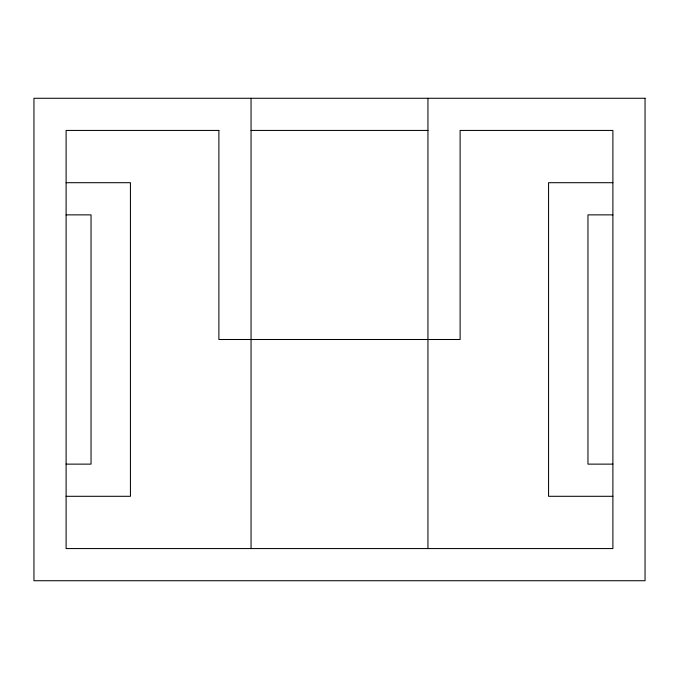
<?xml version="1.0" encoding="UTF-8"?>
<svg xmlns="http://www.w3.org/2000/svg" width="679" height="679" viewBox="0 0 679 679"><rect width="100%" height="100%" fill="white"/><g stroke="black" fill="none" stroke-linecap="round" stroke-linejoin="round"><path stroke-width="1.02" d="M251.052 130.436L427.948 130.436M66.109 182.702L130.436 182.702L130.436 496.298L66.109 496.298M612.891 182.702L548.564 182.702L548.564 496.298L612.891 496.298M66.109 214.87L91.037 214.87L91.037 464.13L66.109 464.13M612.891 214.87L587.963 214.87L587.963 464.13L612.891 464.13M427.948 98.277L427.948 548.564M251.052 98.277L251.052 548.564M645.05 98.277L33.95 98.277L33.95 580.723L645.05 580.723L645.05 98.277M218.884 130.436L66.109 130.436L66.109 548.564L612.891 548.564L612.891 130.436L460.116 130.436L460.116 339.5L218.884 339.5L218.884 130.436"/></g></svg>
